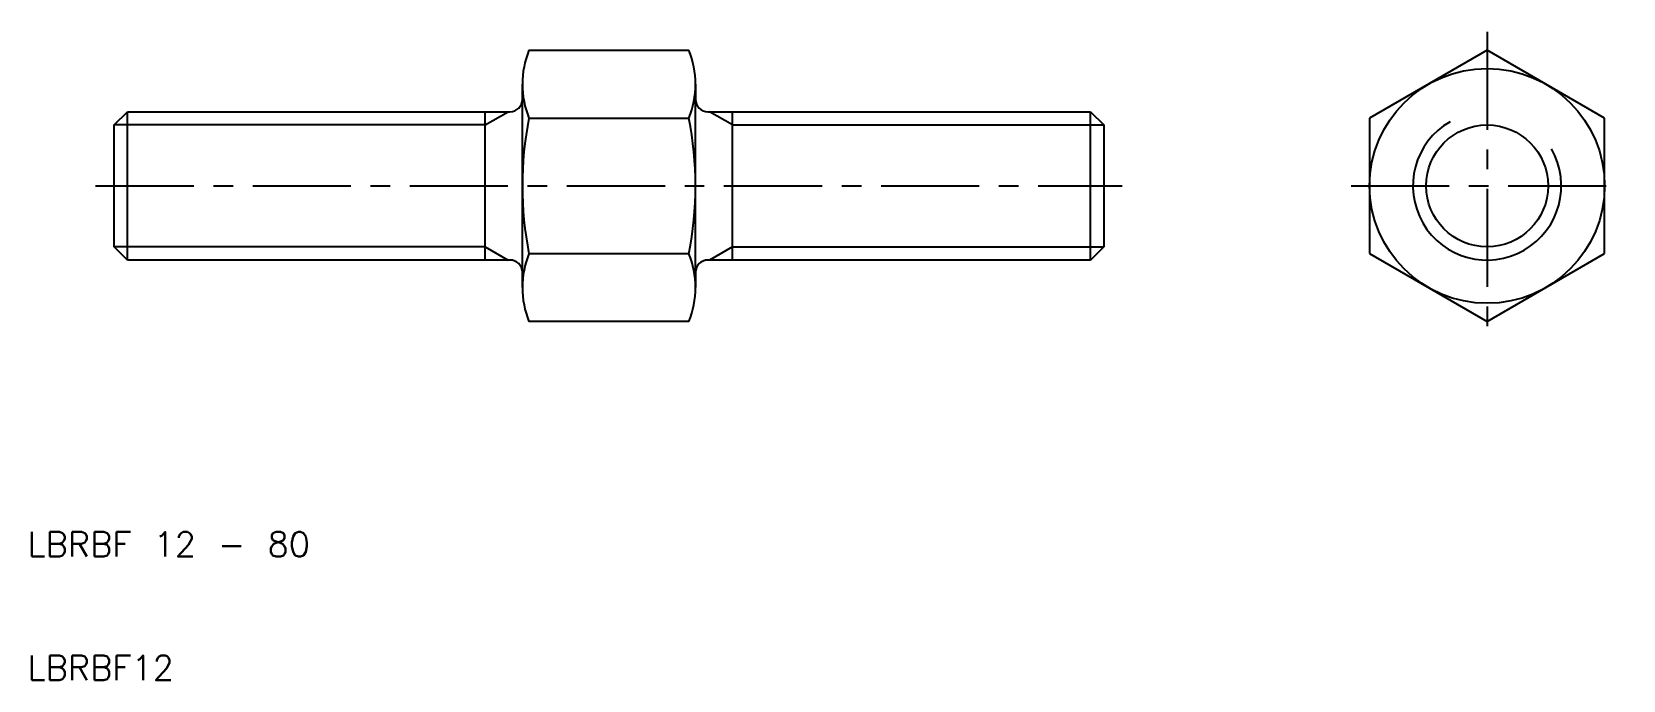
# Model space of a CAD drawing. Extents: x 10 to 139, y 10 to 62.
import ezdxf

# ---------------------------------------------------------------- set-up
doc = ezdxf.new("R2010")
doc.units = 0
doc.header["$LTSCALE"] = 0.25
doc.linetypes.add('CENTER', pattern=[50.8, 31.75, -6.35, 6.35, -6.35])
doc.layers.get('0').update_dxf_attribs({"linetype": 'CONTINUOUS'})
doc.layers.add('CENTER', color=1, linetype='CENTER')
doc.styles.get("Standard").update_dxf_attribs({"font": 'txt.shx', "bigfont": 'extfont.shx'})

msp = doc.modelspace()

# ---------------------------------------------------------------- linework, layer by layer
for p, q in [((50.53, 60.97), (63.47, 60.97)), ((128, 60.97), (118.5, 55.48)), ((137.5, 55.48), (128, 60.97)), ((50, 57), (50, 58.23)), ((64, 58.23), (64, 57)), ((50, 43), (50, 57)), ((64, 43), (64, 57)), ((17, 54.93), (18.07, 56)), ((18.07, 44), (18.07, 56)), ((18.07, 56), (47, 56)), ((47, 44), (47, 56)), ((47, 56), (48.86, 56)), ((48.86, 56), (49, 56)), ((50.53, 55.48), (63.47, 55.48)), ((65, 56), (65.14, 56)), ((65.14, 56), (95.93, 56)), ((67, 44), (67, 56)), ((95.93, 44), (95.93, 56)), ((95.93, 56), (97, 54.93)), ((118.5, 55.48), (118.5, 44.52)), ((137.5, 44.52), (137.5, 55.48)), ((17, 45.07), (17, 54.93)), ((97, 54.93), (97, 45.07)), ((18.07, 44), (17, 45.07)), ((97, 45.07), (95.93, 44)), ((49, 44), (18.07, 44)), ((50.53, 44.52), (63.47, 44.52)), ((95.93, 44), (65, 44)), ((118.5, 44.52), (128, 39.03)), ((128, 39.03), (137.5, 44.52)), ((50, 41.77), (50, 43)), ((64, 43), (64, 41.77)), ((63.47, 39.03), (50.53, 39.03))]:
    msp.add_line(p, q)
at = {"color": 3}
for p, q in [((47, 54.93), (48.86, 56)), ((67, 54.93), (65.14, 56)), ((47, 54.93), (17, 54.93)), ((67, 54.93), (97, 54.93)), ((47, 45.07), (17, 45.07)), ((47, 45.07), (48.86, 44)), ((67, 45.07), (65.14, 44)), ((67, 45.07), (97, 45.07))]:
    msp.add_line(p, q, dxfattribs=at)
for radius in [9.5, 4.93]:
    msp.add_circle((128, 50), radius)
for centre, radius, start, end in [((57.32, 58.23), 7.32, 158.0126, 180), ((56.68, 58.23), 7.32, 0, 21.9874), ((57.32, 58.23), 7.32, 180, 201.9874), ((56.68, 58.23), 7.32, 338.0126, 0), ((49, 57), 1, 270, 0), ((65, 57), 1, 180, 270), ((78.5, 50), 28.5, 168.9042, 191.0958), ((35.5, 50), 28.5, 348.9042, 11.0958), ((49, 43), 1, 0, 90), ((57.32, 41.77), 7.32, 158.0126, 180), ((56.68, 41.77), 7.32, 0, 21.9874), ((65, 43), 1, 90, 180), ((57.32, 41.77), 7.32, 180, 201.9874), ((56.68, 41.77), 7.32, 338.0126, 0)]:
    msp.add_arc(centre, radius, start, end)
msp.add_arc((128, 50), 6, 120, 30, dxfattribs=at)
at = {"layer": 'CENTER', "color": 1, "linetype": 'CENTER'}
for p, q in [((128, 62.47), (128, 37.53)), ((15.5, 50), (98.5, 50)), ((117, 50), (139, 50))]:
    msp.add_line(p, q, dxfattribs=at)

# ---------------------------------------------------------------- texts
for s, p in [('LBRBF 12 - 80', (10, 20)), ('LBRBF12', (10, 10))]:
    msp.add_text(s, height=2).set_placement(p)

doc.saveas('drawing.dxf')
